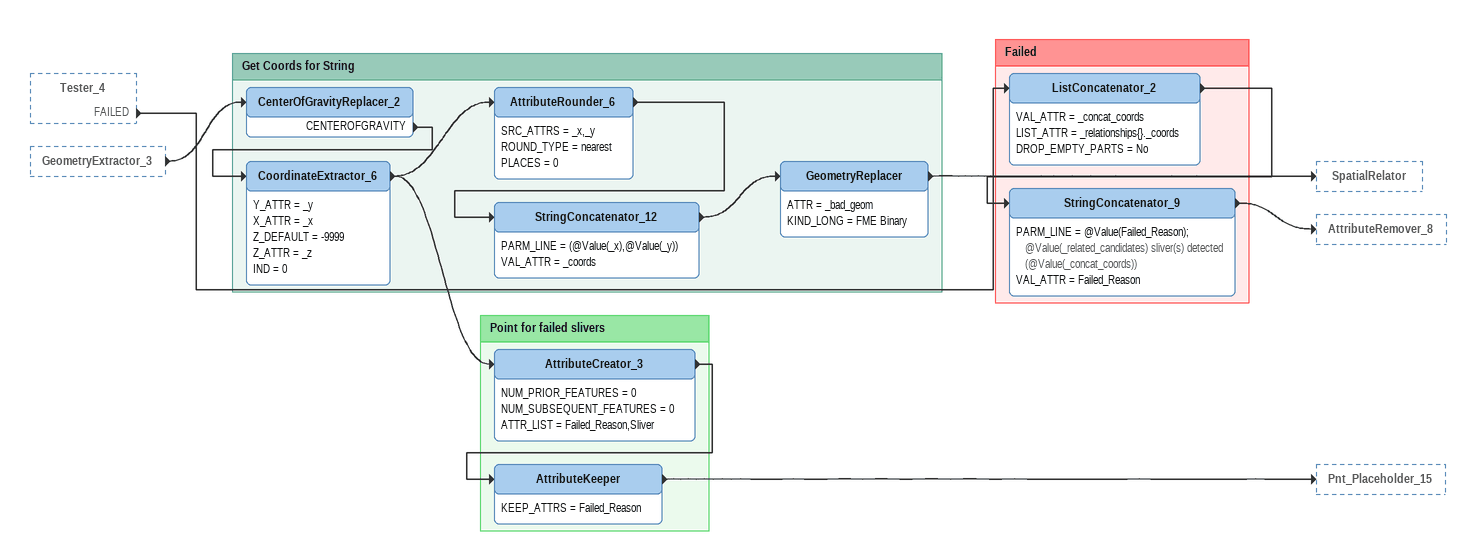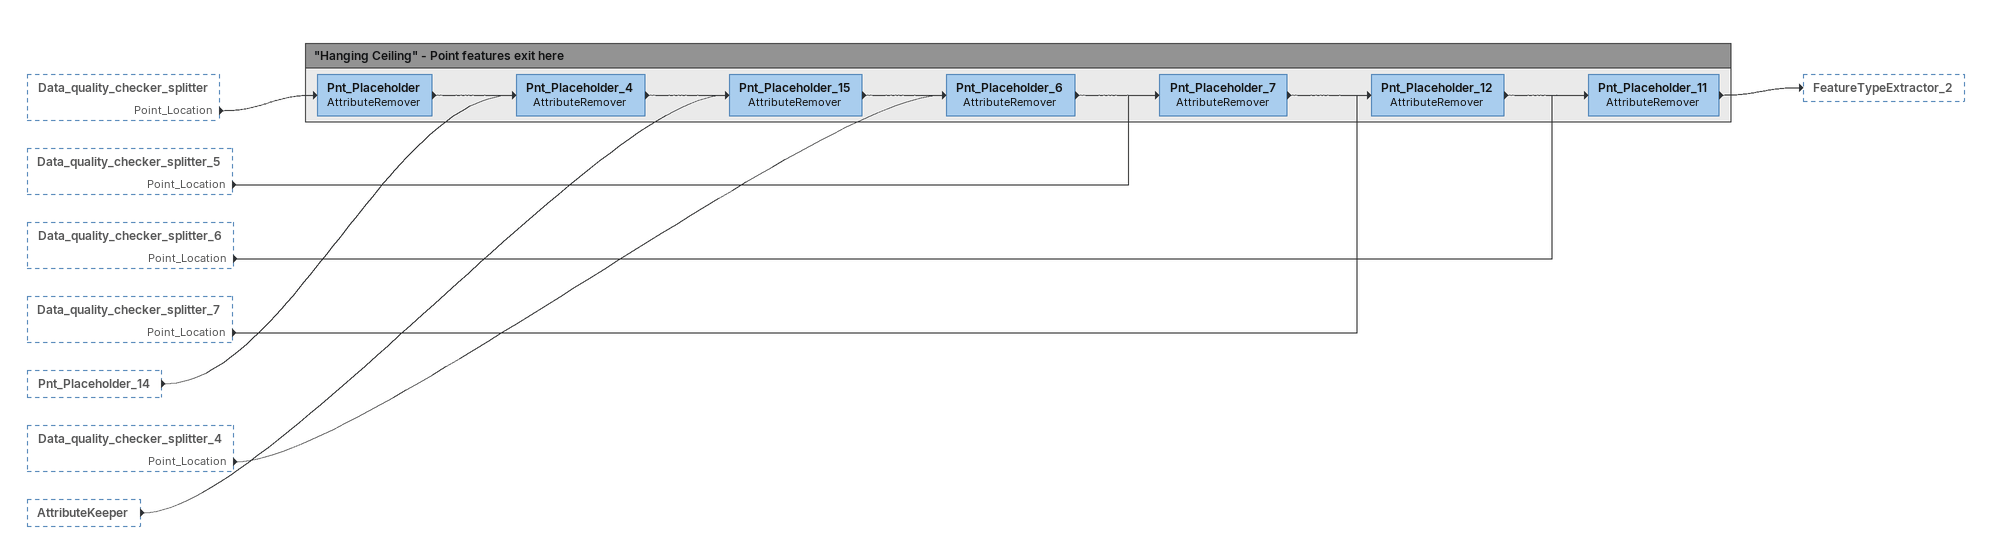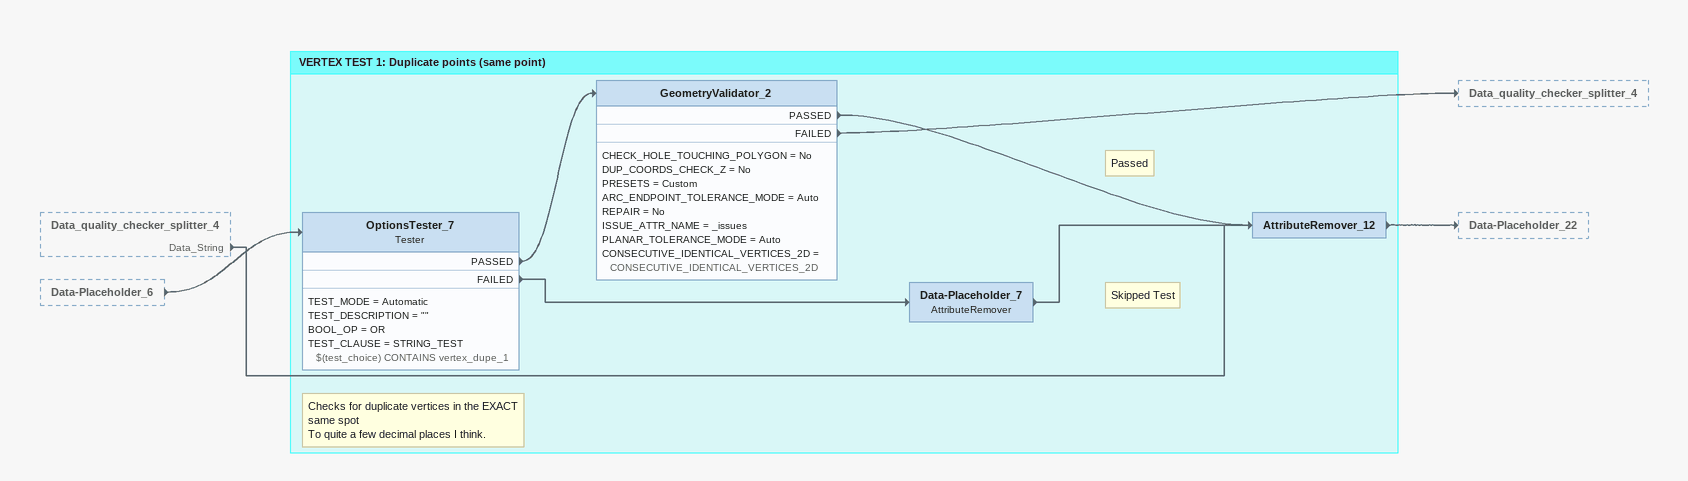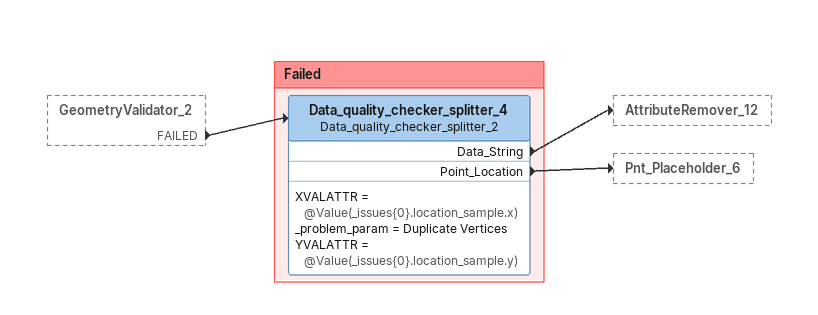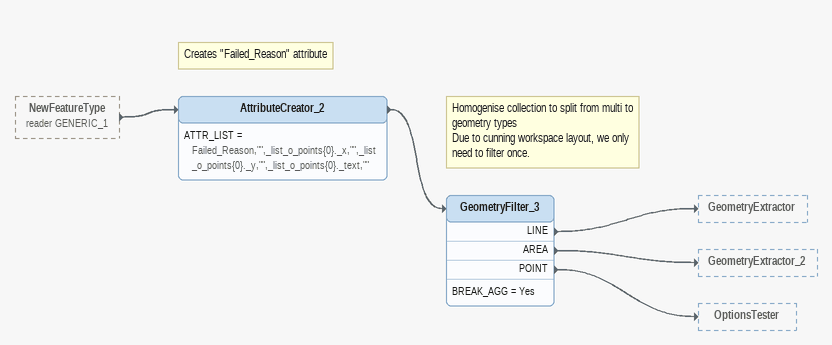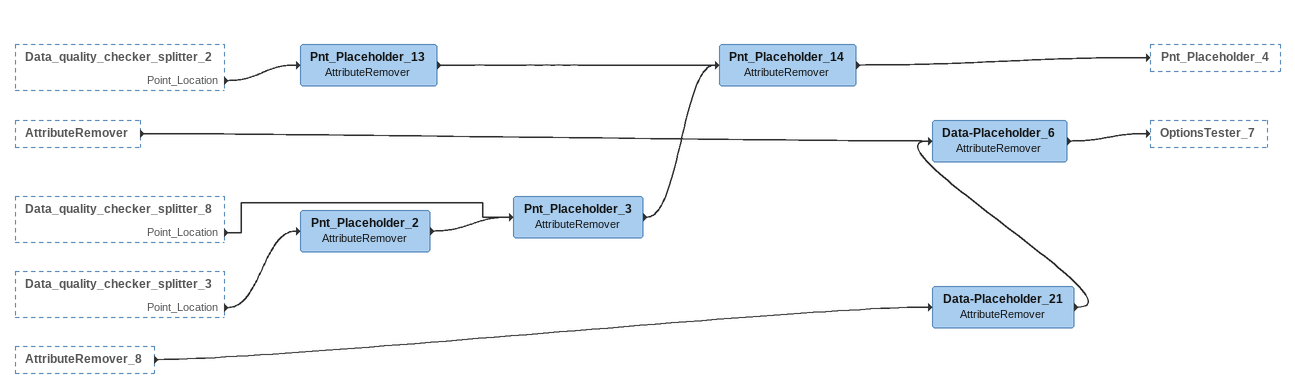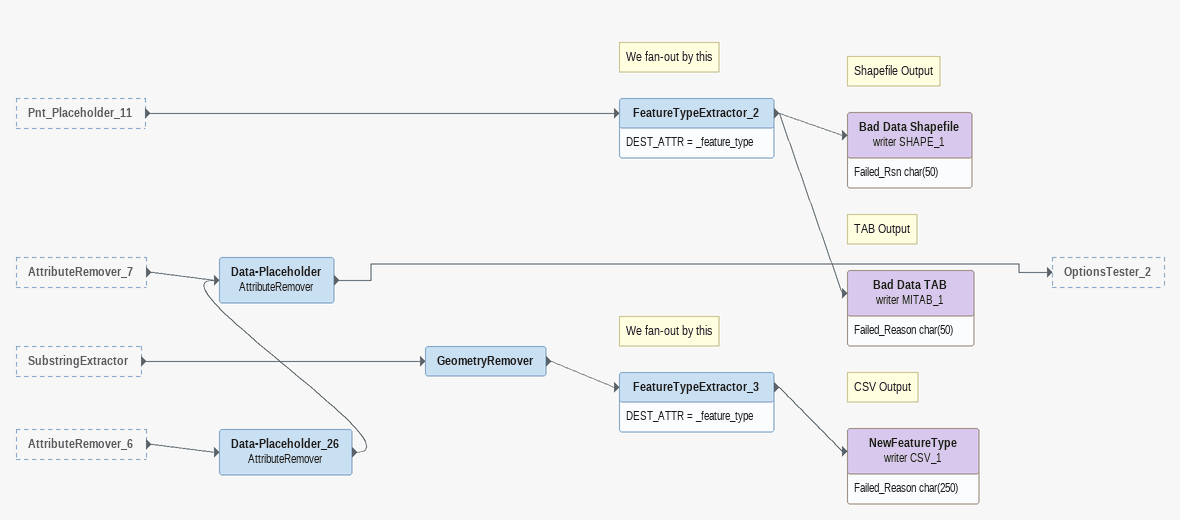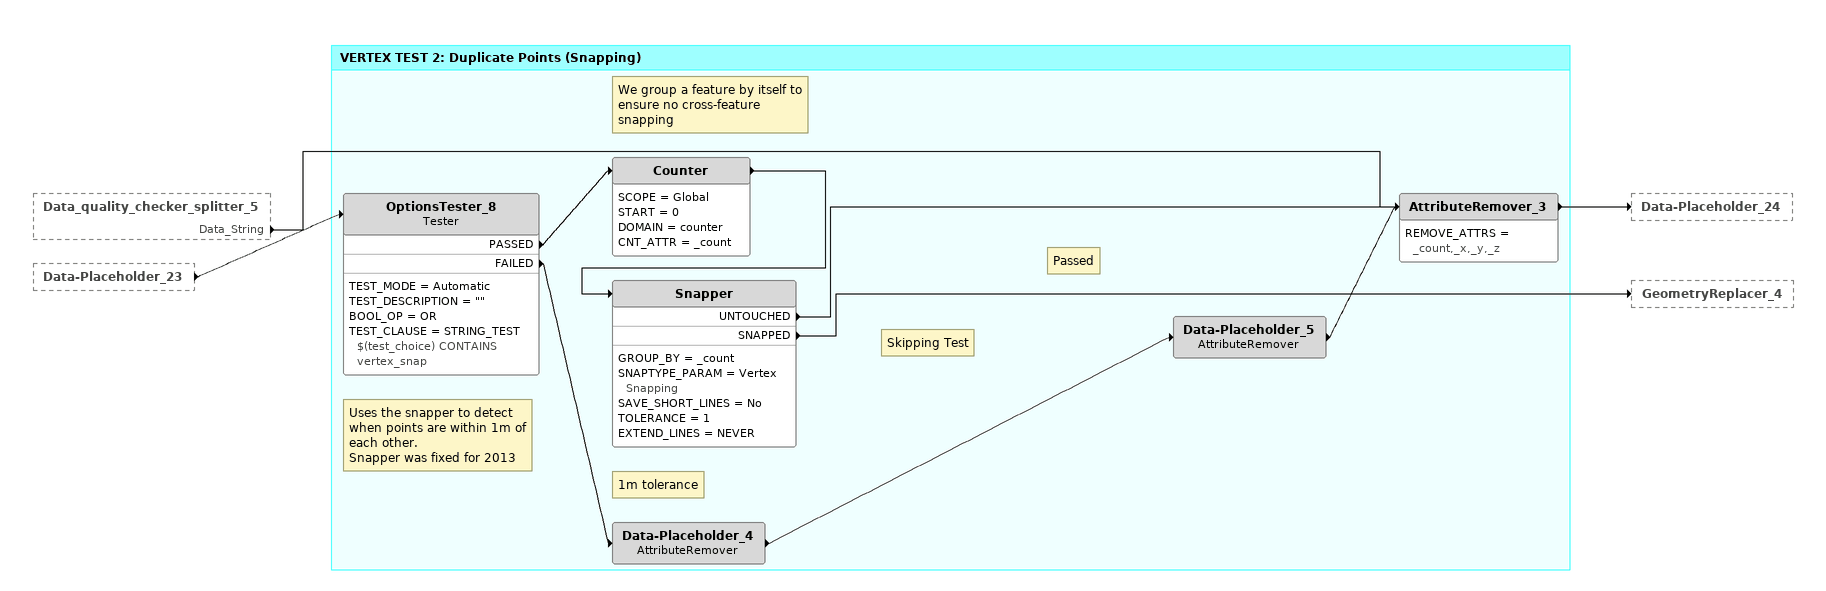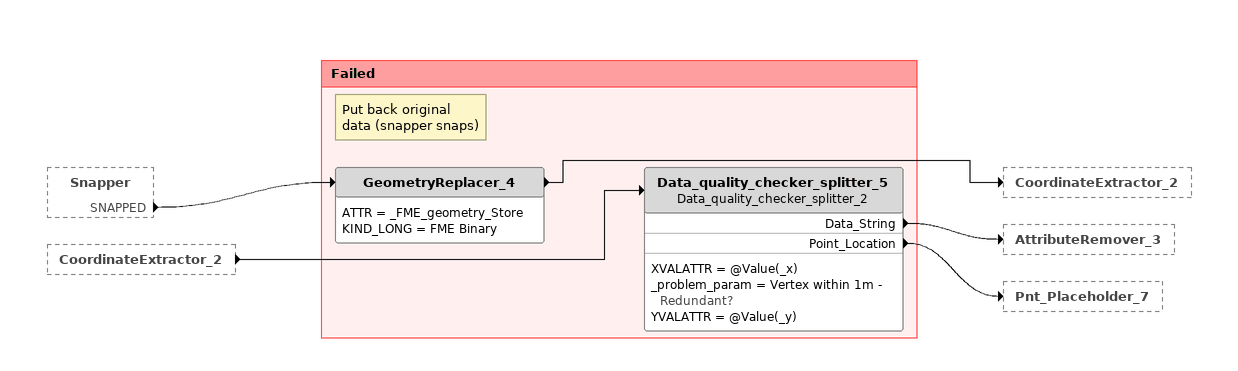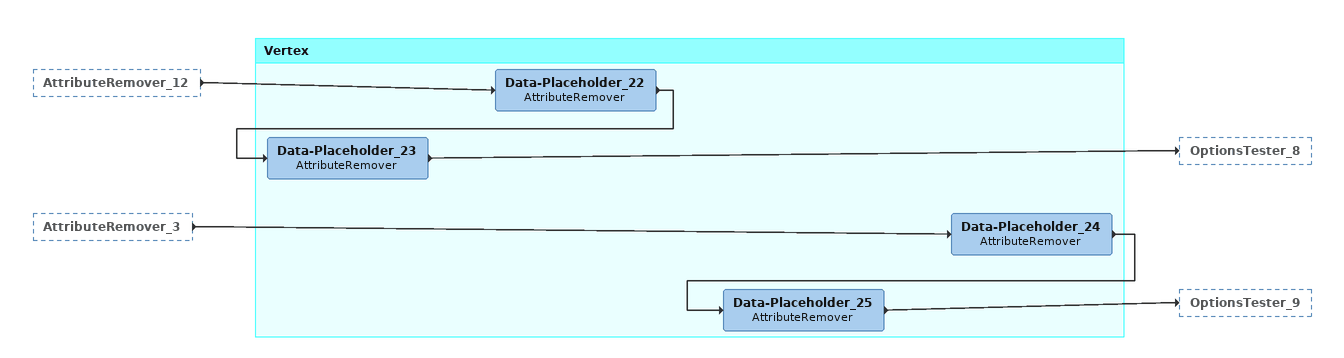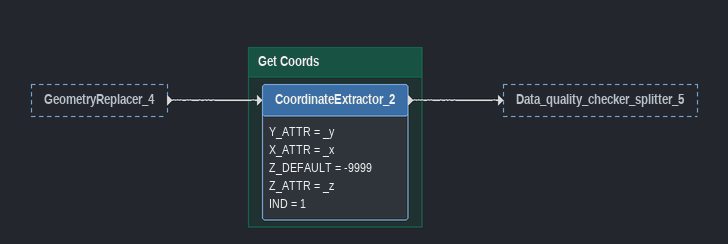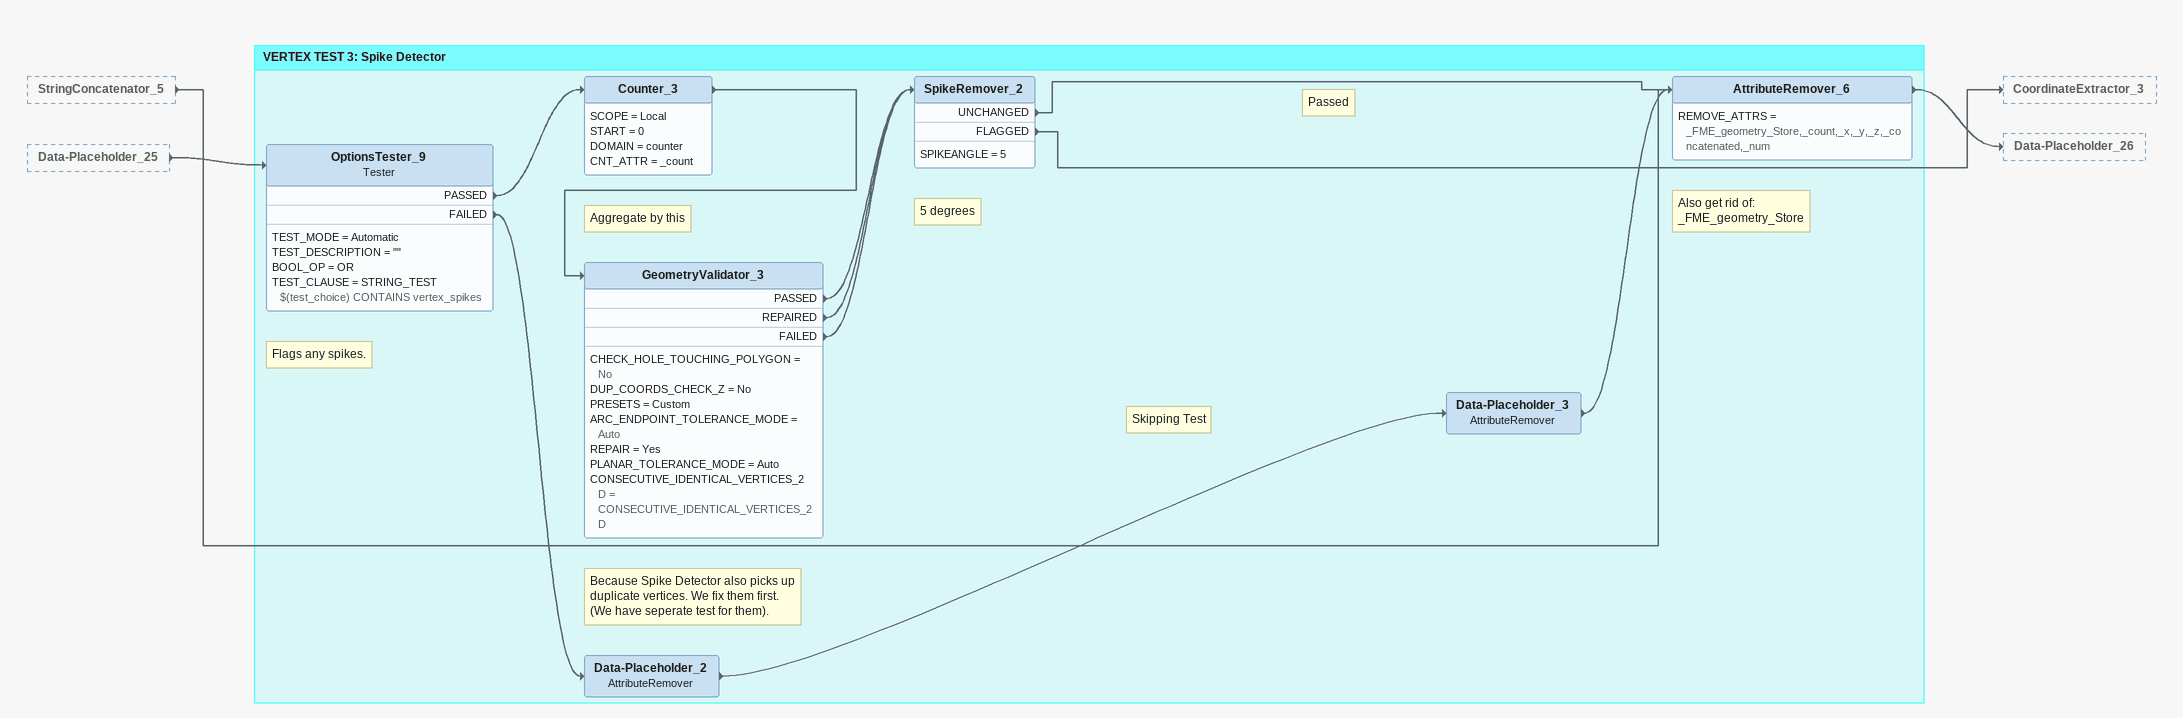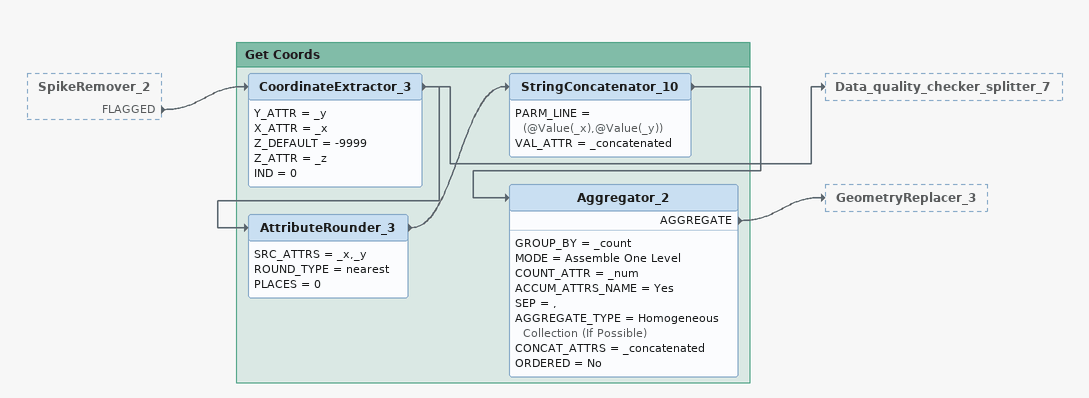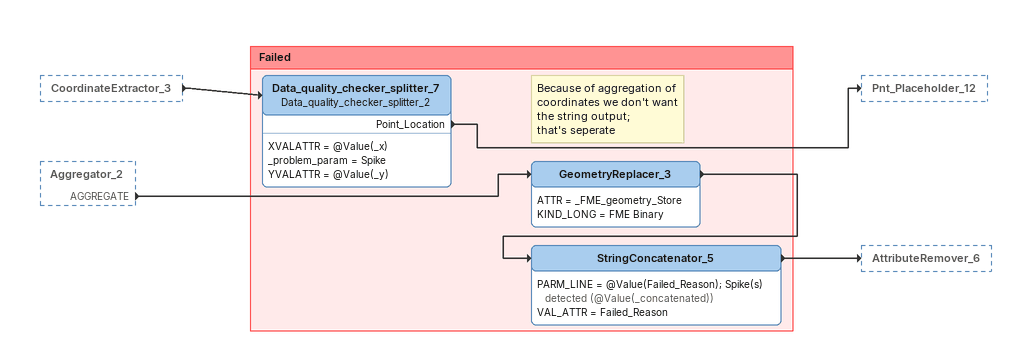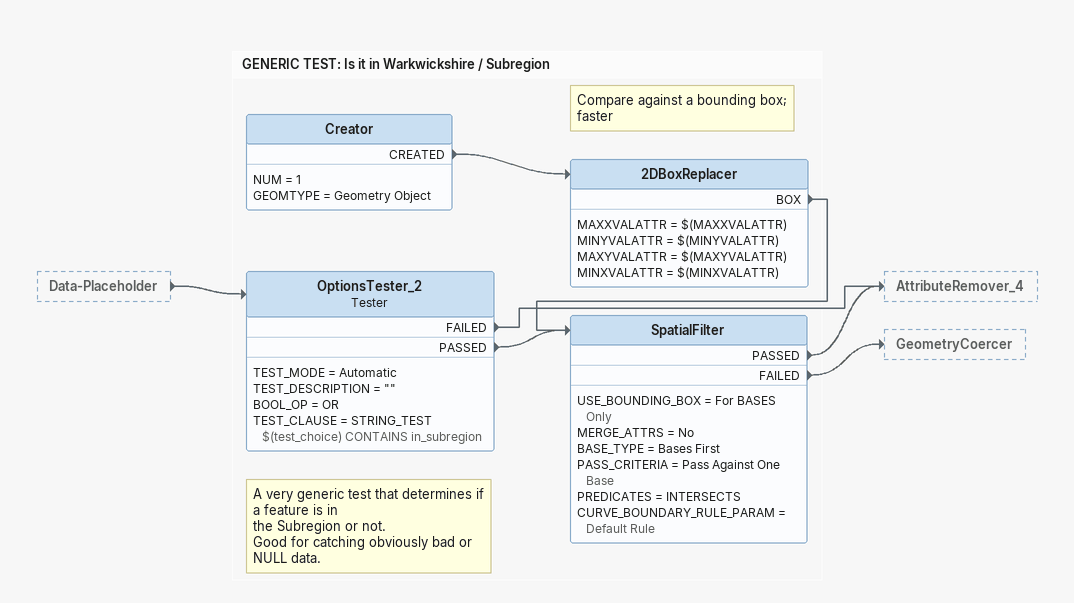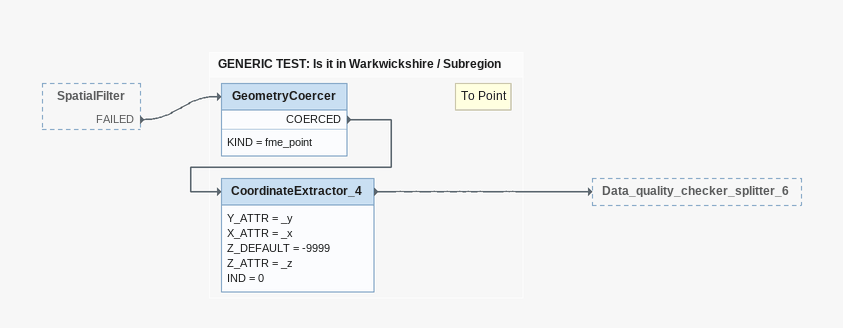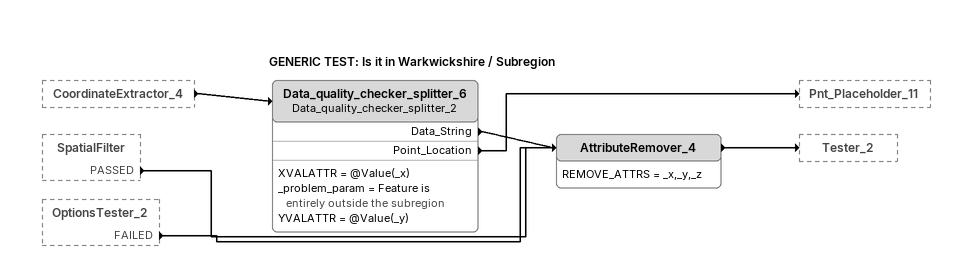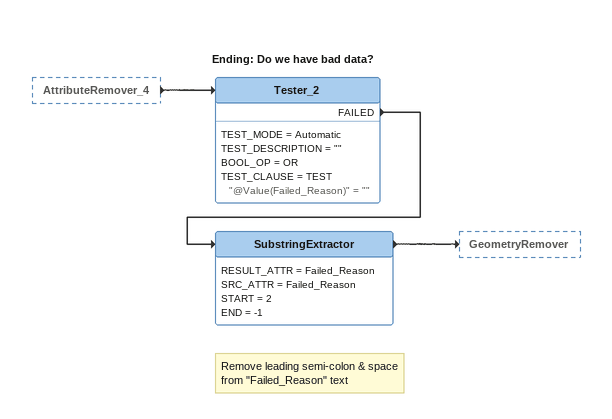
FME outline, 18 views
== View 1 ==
Tester_4 [outside]
    FAILED -> ListConcatenator_2
GeometryExtractor_3 [outside]
    -> CenterOfGravityReplacer_2

Bookmark: Get Coords for String
CenterOfGravityReplacer_2
    CENTEROFGRAVITY -> CoordinateExtractor_6
CoordinateExtractor_6
    Y_ATTR = _y
    X_ATTR = _x
    Z_DEFAULT = -9999
    Z_ATTR = _z
    IND = 0
    -> AttributeRounder_6
    -> AttributeCreator_3
AttributeRounder_6
    SRC_ATTRS = _x,_y
    ROUND_TYPE = nearest
    PLACES = 0
    -> StringConcatenator_12
StringConcatenator_12
    PARM_LINE = (@Value(_x),@Value(_y))
    VAL_ATTR = _coords
    -> GeometryReplacer
GeometryReplacer
    ATTR = _bad_geom
    KIND_LONG = FME Binary
    -> SpatialRelator

Bookmark: Failed
ListConcatenator_2
    VAL_ATTR = _concat_coords
    LIST_ATTR = _relationships{}._coords
    DROP_EMPTY_PARTS = No
    -> StringConcatenator_9
StringConcatenator_9
    PARM_LINE = @Value(Failed_Reason); @Value(_related_candidates) sliver(s) detected (@Value(_concat_coords))
    VAL_ATTR = Failed_Reason
    -> AttributeRemover_8

Bookmark: Point for failed slivers
AttributeCreator_3
    NUM_PRIOR_FEATURES = 0
    NUM_SUBSEQUENT_FEATURES = 0
    ATTR_LIST = Failed_Reason,Sliver
    -> AttributeKeeper
AttributeKeeper
    KEEP_ATTRS = Failed_Reason
    -> Pnt_Placeholder_15

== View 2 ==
Data_quality_checker_splitter [outside]
    Point_Location -> Pnt_Placeholder
Data_quality_checker_splitter_5 [outside]
    Point_Location -> Pnt_Placeholder_7
Data_quality_checker_splitter_6 [outside]
    Point_Location -> Pnt_Placeholder_11
Data_quality_checker_splitter_7 [outside]
    Point_Location -> Pnt_Placeholder_12
Pnt_Placeholder_14 [outside]
    -> Pnt_Placeholder_4
Data_quality_checker_splitter_4 [outside]
    Point_Location -> Pnt_Placeholder_6
AttributeKeeper [outside]
    -> Pnt_Placeholder_15

Bookmark: "Hanging Ceiling" - Point features exit here
Pnt_Placeholder: AttributeRemover
    -> Pnt_Placeholder_4
Pnt_Placeholder_4: AttributeRemover
    -> Pnt_Placeholder_15
Pnt_Placeholder_15: AttributeRemover
    -> Pnt_Placeholder_6
Pnt_Placeholder_6: AttributeRemover
    -> Pnt_Placeholder_7
Pnt_Placeholder_7: AttributeRemover
    -> Pnt_Placeholder_12
Pnt_Placeholder_12: AttributeRemover
    -> Pnt_Placeholder_11
Pnt_Placeholder_11: AttributeRemover
    -> FeatureTypeExtractor_2

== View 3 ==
Data_quality_checker_splitter_4 [outside]
    Data_String -> AttributeRemover_12
Data-Placeholder_6 [outside]
    -> OptionsTester_7

Bookmark: VERTEX TEST 1: Duplicate points (same point)
Note: Checks for duplicate vertices in the EXACT same spot / To quite a few decimal places I think.
OptionsTester_7: Tester
    TEST_MODE = Automatic
    TEST_DESCRIPTION = ""
    BOOL_OP = OR
    TEST_CLAUSE = STRING_TEST $(test_choice) CONTAINS vertex_dupe_1
    PASSED -> GeometryValidator_2
    FAILED -> Data-Placeholder_7
GeometryValidator_2
    CHECK_HOLE_TOUCHING_POLYGON = No
    DUP_COORDS_CHECK_Z = No
    PRESETS = Custom
    ARC_ENDPOINT_TOLERANCE_MODE = Auto
    REPAIR = No
    ISSUE_ATTR_NAME = _issues
    PLANAR_TOLERANCE_MODE = Auto
    CONSECUTIVE_IDENTICAL_VERTICES_2D = CONSECUTIVE_IDENTICAL_VERTICES_2D
    PASSED -> AttributeRemover_12
    FAILED -> Data_quality_checker_splitter_4
Data-Placeholder_7: AttributeRemover
    -> AttributeRemover_12
Note: Passed
Note: Skipped Test
AttributeRemover_12
    -> Data-Placeholder_22

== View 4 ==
GeometryValidator_2 [outside]
    FAILED -> Data_quality_checker_splitter_4

Bookmark: Failed
Data_quality_checker_splitter_4: Data_quality_checker_splitter_2
    XVALATTR = @Value(_issues{0}.location_sample.x)
    _problem_param = Duplicate Vertices
    YVALATTR = @Value(_issues{0}.location_sample.y)
    Data_String -> AttributeRemover_12
    Point_Location -> Pnt_Placeholder_6

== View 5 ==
NewFeatureType (reader GENERIC_1) [outside]
    -> AttributeCreator_2
Note: Creates "Failed_Reason" attribute
AttributeCreator_2
    ATTR_LIST = Failed_Reason,"",_list_o_points{0}._x,"",_list_o_points{0}._y,"",_list_o_points{0}._text,""
    -> GeometryFilter_3
Note: Homogenise collection to split from multi to geometry types / Due to cunning workspace layout, we only need to filter once.
GeometryFilter_3
    BREAK_AGG = Yes
    LINE -> GeometryExtractor
    AREA -> GeometryExtractor_2
    POINT -> OptionsTester

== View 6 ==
Data_quality_checker_splitter_2 [outside]
    Point_Location -> Pnt_Placeholder_13
AttributeRemover [outside]
    -> Data-Placeholder_6
Data_quality_checker_splitter_8 [outside]
    Point_Location -> Pnt_Placeholder_3
Data_quality_checker_splitter_3 [outside]
    Point_Location -> Pnt_Placeholder_2
AttributeRemover_8 [outside]
    -> Data-Placeholder_21
Pnt_Placeholder_13: AttributeRemover
    -> Pnt_Placeholder_14
Pnt_Placeholder_2: AttributeRemover
    -> Pnt_Placeholder_3
Pnt_Placeholder_3: AttributeRemover
    -> Pnt_Placeholder_14
Pnt_Placeholder_14: AttributeRemover
    -> Pnt_Placeholder_4
Data-Placeholder_21: AttributeRemover
    -> Data-Placeholder_6
Data-Placeholder_6: AttributeRemover
    -> OptionsTester_7

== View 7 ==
Pnt_Placeholder_11 [outside]
    -> FeatureTypeExtractor_2
AttributeRemover_7 [outside]
    -> Data-Placeholder
SubstringExtractor [outside]
    -> GeometryRemover
AttributeRemover_6 [outside]
    -> Data-Placeholder_26
Data-Placeholder_26: AttributeRemover
    -> Data-Placeholder
Data-Placeholder: AttributeRemover
    -> OptionsTester_2
Note: We fan-out by this
FeatureTypeExtractor_2
    DEST_ATTR = _feature_type
    -> Bad Data Shapefile (writer SHAPE_1)
    -> Bad Data TAB (writer MITAB_1)
Note: Shapefile Output
Bad Data Shapefile (writer SHAPE_1)
    attributes: Failed_Rsn char(50)
Note: TAB Output
Bad Data TAB (writer MITAB_1)
    attributes: Failed_Reason char(50)
GeometryRemover
    -> FeatureTypeExtractor_3
Note: We fan-out by this
FeatureTypeExtractor_3
    DEST_ATTR = _feature_type
    -> NewFeatureType (writer CSV_1)
Note: CSV Output
NewFeatureType (writer CSV_1)
    attributes: Failed_Reason char(250)

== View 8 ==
Data_quality_checker_splitter_5 [outside]
    Data_String -> AttributeRemover_3
Data-Placeholder_23 [outside]
    -> OptionsTester_8

Bookmark: VERTEX TEST 2: Duplicate Points (Snapping)
OptionsTester_8: Tester
    TEST_MODE = Automatic
    TEST_DESCRIPTION = ""
    BOOL_OP = OR
    TEST_CLAUSE = STRING_TEST $(test_choice) CONTAINS vertex_snap
    PASSED -> Counter
    FAILED -> Data-Placeholder_4
Note: We group a feature by itself to / ensure no cross-feature snapping
Counter
    SCOPE = Global
    START = 0
    DOMAIN = counter
    CNT_ATTR = _count
    -> Snapper
Note: 1m tolerance
Snapper
    GROUP_BY = _count
    SNAPTYPE_PARAM = Vertex Snapping
    SAVE_SHORT_LINES = No
    TOLERANCE = 1
    EXTEND_LINES = NEVER
    UNTOUCHED -> AttributeRemover_3
    SNAPPED -> GeometryReplacer_4
Note: Uses the snapper to detect when points are within 1m of each other. / Snapper was fixed for 2013
Data-Placeholder_4: AttributeRemover
    -> Data-Placeholder_5
Note: Skipping Test
Note: Passed
Data-Placeholder_5: AttributeRemover
    -> AttributeRemover_3
AttributeRemover_3
    REMOVE_ATTRS = _count,_x,_y,_z
    -> Data-Placeholder_24

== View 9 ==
Snapper [outside]
    SNAPPED -> GeometryReplacer_4
CoordinateExtractor_2 [outside]
    -> Data_quality_checker_splitter_5

Bookmark: Failed
Note: Put back original / data (snapper snaps)
GeometryReplacer_4
    ATTR = _FME_geometry_Store
    KIND_LONG = FME Binary
    -> CoordinateExtractor_2
Data_quality_checker_splitter_5: Data_quality_checker_splitter_2
    XVALATTR = @Value(_x)
    _problem_param = Vertex within 1m - Redundant?
    YVALATTR = @Value(_y)
    Data_String -> AttributeRemover_3
    Point_Location -> Pnt_Placeholder_7

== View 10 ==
AttributeRemover_12 [outside]
    -> Data-Placeholder_22
AttributeRemover_3 [outside]
    -> Data-Placeholder_24

Bookmark: Vertex
Data-Placeholder_22: AttributeRemover
    -> Data-Placeholder_23
Data-Placeholder_23: AttributeRemover
    -> OptionsTester_8
Data-Placeholder_24: AttributeRemover
    -> Data-Placeholder_25
Data-Placeholder_25: AttributeRemover
    -> OptionsTester_9

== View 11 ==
GeometryReplacer_4 [outside]
    -> CoordinateExtractor_2

Bookmark: Get Coords
CoordinateExtractor_2
    Y_ATTR = _y
    X_ATTR = _x
    Z_DEFAULT = -9999
    Z_ATTR = _z
    IND = 1
    -> Data_quality_checker_splitter_5

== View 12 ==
StringConcatenator_5 [outside]
    -> AttributeRemover_6
Data-Placeholder_25 [outside]
    -> OptionsTester_9

Bookmark: VERTEX TEST 3: Spike Detector
OptionsTester_9: Tester
    TEST_MODE = Automatic
    TEST_DESCRIPTION = ""
    BOOL_OP = OR
    TEST_CLAUSE = STRING_TEST $(test_choice) CONTAINS vertex_spikes
    PASSED -> Counter_3
    FAILED -> Data-Placeholder_2
Note: Aggregate by this
Counter_3
    SCOPE = Local
    START = 0
    DOMAIN = counter
    CNT_ATTR = _count
    -> GeometryValidator_3
Note: Because Spike Detector also picks up / duplicate vertices. We fix them first. / (We have seperate test for them).
GeometryValidator_3
    CHECK_HOLE_TOUCHING_POLYGON = No
    DUP_COORDS_CHECK_Z = No
    PRESETS = Custom
    ARC_ENDPOINT_TOLERANCE_MODE = Auto
    REPAIR = Yes
    PLANAR_TOLERANCE_MODE = Auto
    CONSECUTIVE_IDENTICAL_VERTICES_2D = CONSECUTIVE_IDENTICAL_VERTICES_2D
    PASSED -> SpikeRemover_2
    REPAIRED -> SpikeRemover_2
    FAILED -> SpikeRemover_2
Note: 5 degrees
SpikeRemover_2
    SPIKEANGLE = 5
    UNCHANGED -> AttributeRemover_6
    FLAGGED -> CoordinateExtractor_3
Note: Flags any spikes.
Data-Placeholder_2: AttributeRemover
    -> Data-Placeholder_3
Note: Skipping Test
Data-Placeholder_3: AttributeRemover
    -> AttributeRemover_6
Note: Passed
Note: Also get rid of: / _FME_geometry_Store
AttributeRemover_6
    REMOVE_ATTRS = _FME_geometry_Store,_count,_x,_y,_z,_concatenated,_num
    -> Data-Placeholder_26

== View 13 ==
SpikeRemover_2 [outside]
    FLAGGED -> CoordinateExtractor_3

Bookmark: Get Coords
CoordinateExtractor_3
    Y_ATTR = _y
    X_ATTR = _x
    Z_DEFAULT = -9999
    Z_ATTR = _z
    IND = 0
    -> AttributeRounder_3
    -> Data_quality_checker_splitter_7
AttributeRounder_3
    SRC_ATTRS = _x,_y
    ROUND_TYPE = nearest
    PLACES = 0
    -> StringConcatenator_10
StringConcatenator_10
    PARM_LINE = (@Value(_x),@Value(_y))
    VAL_ATTR = _concatenated
    -> Aggregator_2
Aggregator_2
    GROUP_BY = _count
    MODE = Assemble One Level
    COUNT_ATTR = _num
    ACCUM_ATTRS_NAME = Yes
    SEP = ,
    AGGREGATE_TYPE = Homogeneous Collection (If Possible)
    CONCAT_ATTRS = _concatenated
    ORDERED = No
    AGGREGATE -> GeometryReplacer_3

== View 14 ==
CoordinateExtractor_3 [outside]
    -> Data_quality_checker_splitter_7
Aggregator_2 [outside]
    AGGREGATE -> GeometryReplacer_3

Bookmark: Failed
Data_quality_checker_splitter_7: Data_quality_checker_splitter_2
    XVALATTR = @Value(_x)
    _problem_param = Spike
    YVALATTR = @Value(_y)
    Point_Location -> Pnt_Placeholder_12
Note: Because of aggregation of / coordinates we don't want / the string output; / that's seperate
GeometryReplacer_3
    ATTR = _FME_geometry_Store
    KIND_LONG = FME Binary
    -> StringConcatenator_5
StringConcatenator_5
    PARM_LINE = @Value(Failed_Reason); Spike(s) detected (@Value(_concatenated))
    VAL_ATTR = Failed_Reason
    -> AttributeRemover_6

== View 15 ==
Data-Placeholder [outside]
    -> OptionsTester_2

Bookmark: GENERIC TEST: Is it in Warkwickshire / Subregion
Note: A very generic test that determines if a feature is in / the Subregion or not. / Good for catching obviously bad or NULL data.
OptionsTester_2: Tester
    TEST_MODE = Automatic
    TEST_DESCRIPTION = ""
    BOOL_OP = OR
    TEST_CLAUSE = STRING_TEST $(test_choice) CONTAINS in_subregion
    FAILED -> AttributeRemover_4
    PASSED -> SpatialFilter
Creator
    NUM = 1
    GEOMTYPE = Geometry Object
    CREATED -> 2DBoxReplacer
Note: Compare against a bounding box; faster
2DBoxReplacer
    MAXXVALATTR = $(MAXXVALATTR)
    MINYVALATTR = $(MINYVALATTR)
    MAXYVALATTR = $(MAXYVALATTR)
    MINXVALATTR = $(MINXVALATTR)
    BOX -> SpatialFilter
SpatialFilter
    USE_BOUNDING_BOX = For BASES Only
    MERGE_ATTRS = No
    BASE_TYPE = Bases First
    PASS_CRITERIA = Pass Against One Base
    PREDICATES = INTERSECTS
    CURVE_BOUNDARY_RULE_PARAM = Default Rule
    PASSED -> AttributeRemover_4
    FAILED -> GeometryCoercer

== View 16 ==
SpatialFilter [outside]
    FAILED -> GeometryCoercer

Bookmark: GENERIC TEST: Is it in Warkwickshire / Subregion
Note: To Point
GeometryCoercer
    KIND = fme_point
    COERCED -> CoordinateExtractor_4
CoordinateExtractor_4
    Y_ATTR = _y
    X_ATTR = _x
    Z_DEFAULT = -9999
    Z_ATTR = _z
    IND = 0
    -> Data_quality_checker_splitter_6

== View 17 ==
CoordinateExtractor_4 [outside]
    -> Data_quality_checker_splitter_6
SpatialFilter [outside]
    PASSED -> AttributeRemover_4
OptionsTester_2 [outside]
    FAILED -> AttributeRemover_4

Bookmark: GENERIC TEST: Is it in Warkwickshire / Subregion
Data_quality_checker_splitter_6: Data_quality_checker_splitter_2
    XVALATTR = @Value(_x)
    _problem_param = Feature is entirely outside the subregion
    YVALATTR = @Value(_y)
    Data_String -> AttributeRemover_4
    Point_Location -> Pnt_Placeholder_11
AttributeRemover_4
    REMOVE_ATTRS = _x,_y,_z
    -> Tester_2

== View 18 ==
AttributeRemover_4 [outside]
    -> Tester_2

Bookmark: Ending: Do we have bad data?
Tester_2
    TEST_MODE = Automatic
    TEST_DESCRIPTION = ""
    BOOL_OP = OR
    TEST_CLAUSE = TEST "@Value(Failed_Reason)" = ""
    FAILED -> SubstringExtractor
Note: Remove leading semi-colon & space / from "Failed_Reason" text
SubstringExtractor
    RESULT_ATTR = Failed_Reason
    SRC_ATTR = Failed_Reason
    START = 2
    END = -1
    -> GeometryRemover
